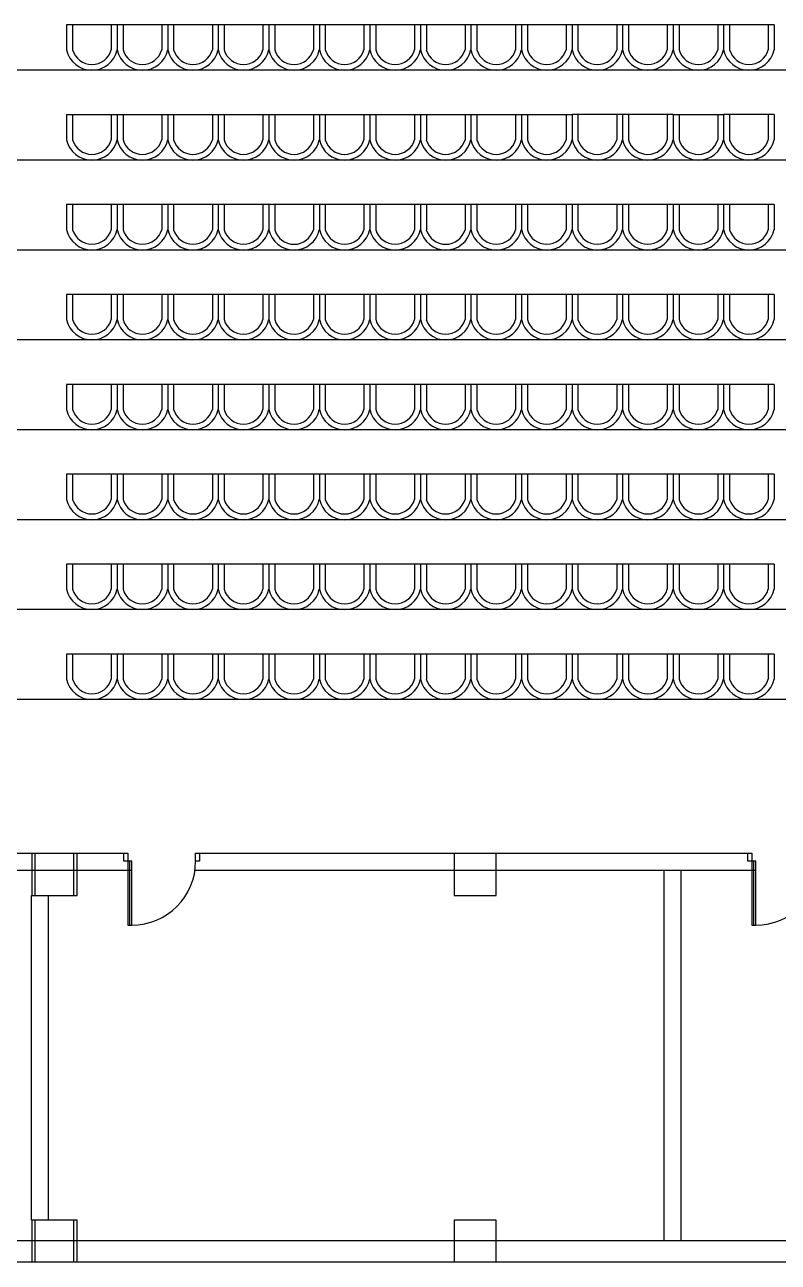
# Model space of a CAD drawing. Header units: millimetres. Extents: x -17017 to 2697, y 1903 to 18260.
# Drawn here: x -16953.788 to -16951.998, y 18220.462 to 18223.402 of the extents above; entities that cross this region are included whole.
import ezdxf

# ---------------------------------------------------------------- set-up
doc = ezdxf.new("R2010")
doc.units = ezdxf.units.MM
for name, color, linetype in [('1', 7, 'Continuous'), ('A-Door', 150, 'Continuous'), ('A-Glaz', 92, 'Continuous'), ('NT', 1, 'Continuous')]:
    doc.layers.add(name, color=color, linetype=linetype)

# ---------------------------------------------------------------- blocks, each defined once
blk = doc.blocks.new('A$C087A3AA9')
at = {"layer": 'A-Door'}
for points in [[(853, 95), (853, 853), (805, 853), (805, 95)], [(47, 95), (47, 0), (0, 0), (0, 95)], [(900, 95), (900, 0), (853, 0), (853, 95)]]:
    blk.add_lwpolyline(points, close=True, dxfattribs=at)
at = {"layer": 'A-Glaz'}
blk.add_line((829, 853), (829, 95), dxfattribs=at)
at = {"layer": 'NT'}
blk.add_arc((805, 95), 758, 90, 180, dxfattribs=at)

msp = doc.modelspace()

# ---------------------------------------------------------------- linework, layer by layer
at = {"layer": '1'}
for p, q in [((-16953.6881, 18223.4015), (-16953.6881, 18223.3418)), ((-16953.3281, 18223.4015), (-16953.6881, 18223.4015)), ((-16953.6881, 18223.4015), (-16953.6881, 18223.3418)), ((-16953.674, 18223.4015), (-16953.674, 18223.3418)), ((-16953.5821, 18223.4015), (-16953.5821, 18223.3418)), ((-16953.5681, 18223.4015), (-16953.5681, 18223.3418)), ((-16953.5681, 18223.4015), (-16953.5681, 18223.3418)), ((-16953.554, 18223.4015), (-16953.554, 18223.3418)), ((-16953.4621, 18223.4015), (-16953.4621, 18223.3418)), ((-16953.4481, 18223.4015), (-16953.4481, 18223.3418)), ((-16953.4481, 18223.4015), (-16953.4481, 18223.3418)), ((-16953.434, 18223.4015), (-16953.434, 18223.3418)), ((-16953.3421, 18223.4015), (-16953.3421, 18223.3418)), ((-16953.3281, 18223.4015), (-16953.3281, 18223.3418)), ((-16953.2081, 18223.4015), (-16953.3281, 18223.4015)), ((-16953.3281, 18223.4015), (-16953.3281, 18223.3418)), ((-16953.314, 18223.4015), (-16953.314, 18223.3418)), ((-16953.2221, 18223.4015), (-16953.2221, 18223.3418)), ((-16953.2081, 18223.4015), (-16953.2081, 18223.3418)), ((-16953.2081, 18223.4015), (-16953.2081, 18223.3418)), ((-16953.0881, 18223.4014), (-16953.2081, 18223.4014)), ((-16953.194, 18223.4014), (-16953.194, 18223.3418)), ((-16953.1021, 18223.4014), (-16953.1021, 18223.3418)), ((-16953.0881, 18223.4015), (-16953.0881, 18223.3418)), ((-16952.8481, 18223.4015), (-16953.0881, 18223.4015)), ((-16953.0881, 18223.4015), (-16953.0881, 18223.3418)), ((-16953.074, 18223.4015), (-16953.074, 18223.3418)), ((-16952.9821, 18223.4015), (-16952.9821, 18223.3418)), ((-16952.9681, 18223.4015), (-16952.9681, 18223.3418)), ((-16952.9681, 18223.4015), (-16952.9681, 18223.3418)), ((-16952.954, 18223.4015), (-16952.954, 18223.3418)), ((-16952.8621, 18223.4015), (-16952.8621, 18223.3418)), ((-16952.8481, 18223.4015), (-16952.8481, 18223.3418)), ((-16952.8481, 18223.4015), (-16952.8481, 18223.3418)), ((-16952.7281, 18223.4014), (-16952.8481, 18223.4014)), ((-16952.834, 18223.4014), (-16952.834, 18223.3418)), ((-16952.7421, 18223.4014), (-16952.7421, 18223.3418)), ((-16952.7281, 18223.4015), (-16952.7281, 18223.3418)), ((-16952.6081, 18223.4015), (-16952.7281, 18223.4015)), ((-16952.7281, 18223.4015), (-16952.7281, 18223.3418)), ((-16952.714, 18223.4015), (-16952.714, 18223.3418)), ((-16952.6221, 18223.4015), (-16952.6221, 18223.3418)), ((-16952.6081, 18223.4015), (-16952.6081, 18223.3418)), ((-16952.4881, 18223.4015), (-16952.6081, 18223.4015)), ((-16952.6081, 18223.4015), (-16952.6081, 18223.3418)), ((-16952.594, 18223.4015), (-16952.594, 18223.3418)), ((-16952.5021, 18223.4015), (-16952.5021, 18223.3418)), ((-16952.4881, 18223.4015), (-16952.4881, 18223.3419)), ((-16952.2481, 18223.4015), (-16952.4881, 18223.4015)), ((-16952.4881, 18223.4015), (-16952.4881, 18223.3418)), ((-16952.474, 18223.4015), (-16952.474, 18223.3419)), ((-16952.3821, 18223.4015), (-16952.3821, 18223.3419)), ((-16952.3681, 18223.4015), (-16952.3681, 18223.3419)), ((-16952.3681, 18223.4015), (-16952.3681, 18223.3419)), ((-16952.354, 18223.4015), (-16952.354, 18223.3419)), ((-16952.2621, 18223.4015), (-16952.2621, 18223.3419)), ((-16952.2481, 18223.4015), (-16952.2481, 18223.3418)), ((-16952.1281, 18223.4015), (-16952.2481, 18223.4015)), ((-16952.2481, 18223.4015), (-16952.2481, 18223.3419)), ((-16952.234, 18223.4015), (-16952.234, 18223.3418)), ((-16952.1421, 18223.4015), (-16952.1421, 18223.3418)), ((-16952.1281, 18223.4015), (-16952.1281, 18223.3419)), ((-16952.0081, 18223.4015), (-16952.1281, 18223.4015)), ((-16952.1281, 18223.4015), (-16952.1281, 18223.3418)), ((-16952.114, 18223.4015), (-16952.114, 18223.3419)), ((-16952.0221, 18223.4015), (-16952.0221, 18223.3419)), ((-16952.0081, 18223.4015), (-16952.0081, 18223.3419)), ((-16945.9179, 18223.2935), (-16954.545, 18223.2935)), ((-16953.6881, 18223.188), (-16953.6881, 18223.1283)), ((-16953.6881, 18223.188), (-16953.6881, 18223.1283)), ((-16953.3281, 18223.1879), (-16953.6881, 18223.1879)), ((-16953.674, 18223.1879), (-16953.674, 18223.1283)), ((-16953.5821, 18223.1879), (-16953.5821, 18223.1283)), ((-16953.5681, 18223.188), (-16953.5681, 18223.1283)), ((-16953.5681, 18223.188), (-16953.5681, 18223.1283)), ((-16953.554, 18223.1879), (-16953.554, 18223.1283)), ((-16953.4621, 18223.1879), (-16953.4621, 18223.1283)), ((-16953.4481, 18223.188), (-16953.4481, 18223.1283)), ((-16953.4481, 18223.188), (-16953.4481, 18223.1283)), ((-16953.434, 18223.1879), (-16953.434, 18223.1283)), ((-16953.3421, 18223.1879), (-16953.3421, 18223.1283)), ((-16953.3281, 18223.188), (-16953.3281, 18223.1283)), ((-16953.3281, 18223.1879), (-16953.3281, 18223.1283)), ((-16953.2081, 18223.1879), (-16953.3281, 18223.1879)), ((-16953.314, 18223.1879), (-16953.314, 18223.1283)), ((-16953.2221, 18223.1879), (-16953.2221, 18223.1283)), ((-16953.2081, 18223.1879), (-16953.2081, 18223.1283)), ((-16953.0881, 18223.1879), (-16953.2081, 18223.1879)), ((-16953.2081, 18223.1879), (-16953.2081, 18223.1283)), ((-16953.194, 18223.1879), (-16953.194, 18223.1283)), ((-16953.1021, 18223.1879), (-16953.1021, 18223.1283)), ((-16953.0881, 18223.1879), (-16953.0881, 18223.1283)), ((-16952.8481, 18223.1879), (-16953.0881, 18223.1879)), ((-16953.0881, 18223.1879), (-16953.0881, 18223.1283)), ((-16953.074, 18223.1879), (-16953.074, 18223.1283)), ((-16952.9821, 18223.1879), (-16952.9821, 18223.1283)), ((-16952.9681, 18223.1879), (-16952.9681, 18223.1283)), ((-16952.9681, 18223.1879), (-16952.9681, 18223.1283)), ((-16952.954, 18223.1879), (-16952.954, 18223.1283)), ((-16952.8621, 18223.1879), (-16952.8621, 18223.1283)), ((-16952.8481, 18223.1879), (-16952.8481, 18223.1283)), ((-16952.7281, 18223.1879), (-16952.8481, 18223.1879)), ((-16952.8481, 18223.1879), (-16952.8481, 18223.1283)), ((-16952.834, 18223.1879), (-16952.834, 18223.1283)), ((-16952.7421, 18223.1879), (-16952.7421, 18223.1283)), ((-16952.7281, 18223.1879), (-16952.7281, 18223.1283)), ((-16952.6081, 18223.1879), (-16952.7281, 18223.1879)), ((-16952.7281, 18223.1879), (-16952.7281, 18223.1283)), ((-16952.714, 18223.1879), (-16952.714, 18223.1283)), ((-16952.6221, 18223.1879), (-16952.6221, 18223.1283)), ((-16952.6081, 18223.188), (-16952.6081, 18223.1283)), ((-16952.4881, 18223.1879), (-16952.6081, 18223.1879)), ((-16952.6081, 18223.1879), (-16952.6081, 18223.1283)), ((-16952.594, 18223.1879), (-16952.594, 18223.1283)), ((-16952.5021, 18223.1879), (-16952.5021, 18223.1283)), ((-16952.4881, 18223.188), (-16952.4881, 18223.1283)), ((-16952.2481, 18223.188), (-16952.4881, 18223.188)), ((-16952.4881, 18223.188), (-16952.4881, 18223.1283)), ((-16952.474, 18223.188), (-16952.474, 18223.1283)), ((-16952.3821, 18223.188), (-16952.3821, 18223.1283)), ((-16952.3681, 18223.188), (-16952.3681, 18223.1283)), ((-16952.3681, 18223.188), (-16952.3681, 18223.1283)), ((-16952.354, 18223.188), (-16952.354, 18223.1283)), ((-16952.2621, 18223.188), (-16952.2621, 18223.1283)), ((-16952.2481, 18223.188), (-16952.2481, 18223.1283)), ((-16952.2481, 18223.188), (-16952.2481, 18223.1283)), ((-16952.1281, 18223.1879), (-16952.2481, 18223.1879)), ((-16952.234, 18223.1879), (-16952.234, 18223.1283)), ((-16952.1421, 18223.1879), (-16952.1421, 18223.1283)), ((-16952.1281, 18223.188), (-16952.1281, 18223.1283)), ((-16952.0081, 18223.188), (-16952.1281, 18223.188)), ((-16952.1281, 18223.188), (-16952.1281, 18223.1283)), ((-16952.114, 18223.188), (-16952.114, 18223.1283)), ((-16952.0221, 18223.188), (-16952.0221, 18223.1283)), ((-16952.0081, 18223.188), (-16952.0081, 18223.1283)), ((-16945.9179, 18223.08), (-16954.545, 18223.08)), ((-16953.6881, 18222.9744), (-16953.6881, 18222.9148)), ((-16953.3281, 18222.9744), (-16953.6881, 18222.9744)), ((-16953.6881, 18222.9744), (-16953.6881, 18222.9148)), ((-16953.674, 18222.9744), (-16953.674, 18222.9148)), ((-16953.5821, 18222.9744), (-16953.5821, 18222.9148)), ((-16953.5681, 18222.9744), (-16953.5681, 18222.9148)), ((-16953.5681, 18222.9744), (-16953.5681, 18222.9148)), ((-16953.554, 18222.9744), (-16953.554, 18222.9148)), ((-16953.4621, 18222.9744), (-16953.4621, 18222.9148)), ((-16953.4481, 18222.9744), (-16953.4481, 18222.9148)), ((-16953.4481, 18222.9744), (-16953.4481, 18222.9148)), ((-16953.434, 18222.9744), (-16953.434, 18222.9148)), ((-16953.3421, 18222.9744), (-16953.3421, 18222.9148)), ((-16953.3281, 18222.9744), (-16953.3281, 18222.9148)), ((-16953.2081, 18222.9744), (-16953.3281, 18222.9744)), ((-16953.3281, 18222.9744), (-16953.3281, 18222.9148)), ((-16953.314, 18222.9744), (-16953.314, 18222.9148)), ((-16953.2221, 18222.9744), (-16953.2221, 18222.9148)), ((-16953.2081, 18222.9744), (-16953.2081, 18222.9148)), ((-16953.0881, 18222.9744), (-16953.2081, 18222.9744)), ((-16953.2081, 18222.9744), (-16953.2081, 18222.9148)), ((-16953.194, 18222.9744), (-16953.194, 18222.9148)), ((-16953.1021, 18222.9744), (-16953.1021, 18222.9148)), ((-16953.0881, 18222.9744), (-16953.0881, 18222.9148)), ((-16952.8481, 18222.9744), (-16953.0881, 18222.9744)), ((-16953.0881, 18222.9744), (-16953.0881, 18222.9148)), ((-16953.074, 18222.9744), (-16953.074, 18222.9148)), ((-16952.9821, 18222.9744), (-16952.9821, 18222.9148)), ((-16952.9681, 18222.9744), (-16952.9681, 18222.9148)), ((-16952.9681, 18222.9744), (-16952.9681, 18222.9148)), ((-16952.954, 18222.9744), (-16952.954, 18222.9148)), ((-16952.8621, 18222.9744), (-16952.8621, 18222.9148)), ((-16952.8481, 18222.9744), (-16952.8481, 18222.9148)), ((-16952.7281, 18222.9744), (-16952.8481, 18222.9744)), ((-16952.8481, 18222.9744), (-16952.8481, 18222.9148)), ((-16952.834, 18222.9744), (-16952.834, 18222.9148)), ((-16952.7421, 18222.9744), (-16952.7421, 18222.9148)), ((-16952.7281, 18222.9744), (-16952.7281, 18222.9148)), ((-16952.6081, 18222.9744), (-16952.7281, 18222.9744)), ((-16952.7281, 18222.9744), (-16952.7281, 18222.9148)), ((-16952.714, 18222.9744), (-16952.714, 18222.9148)), ((-16952.6221, 18222.9744), (-16952.6221, 18222.9148)), ((-16952.6081, 18222.9744), (-16952.6081, 18222.9148)), ((-16952.4881, 18222.9744), (-16952.6081, 18222.9744)), ((-16952.6081, 18222.9744), (-16952.6081, 18222.9148)), ((-16952.594, 18222.9744), (-16952.594, 18222.9148)), ((-16952.5021, 18222.9744), (-16952.5021, 18222.9148)), ((-16952.4881, 18222.9744), (-16952.4881, 18222.9148)), ((-16952.2481, 18222.9744), (-16952.4881, 18222.9744)), ((-16952.4881, 18222.9744), (-16952.4881, 18222.9148)), ((-16952.474, 18222.9744), (-16952.474, 18222.9148)), ((-16952.3821, 18222.9744), (-16952.3821, 18222.9148)), ((-16952.3681, 18222.9744), (-16952.3681, 18222.9148)), ((-16952.3681, 18222.9744), (-16952.3681, 18222.9148)), ((-16952.354, 18222.9744), (-16952.354, 18222.9148)), ((-16952.2621, 18222.9744), (-16952.2621, 18222.9148)), ((-16952.2481, 18222.9744), (-16952.2481, 18222.9148)), ((-16952.1281, 18222.9744), (-16952.2481, 18222.9744)), ((-16952.2481, 18222.9744), (-16952.2481, 18222.9148)), ((-16952.234, 18222.9744), (-16952.234, 18222.9148)), ((-16952.1421, 18222.9744), (-16952.1421, 18222.9148)), ((-16952.1281, 18222.9744), (-16952.1281, 18222.9148)), ((-16952.0081, 18222.9744), (-16952.1281, 18222.9744)), ((-16952.1281, 18222.9744), (-16952.1281, 18222.9148)), ((-16952.114, 18222.9744), (-16952.114, 18222.9148)), ((-16952.0221, 18222.9744), (-16952.0221, 18222.9148)), ((-16952.0081, 18222.9744), (-16952.0081, 18222.9148)), ((-16945.9179, 18222.8665), (-16954.545, 18222.8665)), ((-16953.6881, 18222.7609), (-16953.6881, 18222.7013)), ((-16953.3281, 18222.7609), (-16953.6881, 18222.7609)), ((-16953.6881, 18222.7609), (-16953.6881, 18222.7013)), ((-16953.674, 18222.7609), (-16953.674, 18222.7013)), ((-16953.5821, 18222.7609), (-16953.5821, 18222.7013)), ((-16953.5681, 18222.7609), (-16953.5681, 18222.7013)), ((-16953.5681, 18222.7609), (-16953.5681, 18222.7013)), ((-16953.554, 18222.7609), (-16953.554, 18222.7013)), ((-16953.4621, 18222.7609), (-16953.4621, 18222.7013)), ((-16953.4481, 18222.7609), (-16953.4481, 18222.7013)), ((-16953.4481, 18222.7609), (-16953.4481, 18222.7013)), ((-16953.434, 18222.7609), (-16953.434, 18222.7013)), ((-16953.3421, 18222.7609), (-16953.3421, 18222.7013)), ((-16953.3281, 18222.7609), (-16953.3281, 18222.7012)), ((-16953.2081, 18222.7609), (-16953.3281, 18222.7609)), ((-16953.3281, 18222.7609), (-16953.3281, 18222.7013)), ((-16953.314, 18222.7609), (-16953.314, 18222.7012)), ((-16953.2221, 18222.7609), (-16953.2221, 18222.7012)), ((-16953.2081, 18222.7609), (-16953.2081, 18222.7012)), ((-16953.0881, 18222.7609), (-16953.2081, 18222.7609)), ((-16953.2081, 18222.7609), (-16953.2081, 18222.7012)), ((-16953.194, 18222.7609), (-16953.194, 18222.7012)), ((-16953.1021, 18222.7609), (-16953.1021, 18222.7012)), ((-16953.0881, 18222.7609), (-16953.0881, 18222.7012)), ((-16952.8481, 18222.7609), (-16953.0881, 18222.7609)), ((-16953.0881, 18222.7609), (-16953.0881, 18222.7012)), ((-16953.074, 18222.7609), (-16953.074, 18222.7012)), ((-16952.9821, 18222.7609), (-16952.9821, 18222.7012)), ((-16952.9681, 18222.7609), (-16952.9681, 18222.7012)), ((-16952.9681, 18222.7609), (-16952.9681, 18222.7012)), ((-16952.954, 18222.7609), (-16952.954, 18222.7012)), ((-16952.8621, 18222.7609), (-16952.8621, 18222.7012)), ((-16952.8481, 18222.7609), (-16952.8481, 18222.7012)), ((-16952.7281, 18222.7609), (-16952.8481, 18222.7609)), ((-16952.8481, 18222.7609), (-16952.8481, 18222.7012)), ((-16952.834, 18222.7609), (-16952.834, 18222.7012)), ((-16952.7421, 18222.7609), (-16952.7421, 18222.7012)), ((-16952.7281, 18222.7609), (-16952.7281, 18222.7012)), ((-16952.6081, 18222.7609), (-16952.7281, 18222.7609)), ((-16952.7281, 18222.7609), (-16952.7281, 18222.7012)), ((-16952.714, 18222.7609), (-16952.714, 18222.7012)), ((-16952.6221, 18222.7609), (-16952.6221, 18222.7012)), ((-16952.6081, 18222.7609), (-16952.6081, 18222.7013)), ((-16952.4881, 18222.7609), (-16952.6081, 18222.7609)), ((-16952.6081, 18222.7609), (-16952.6081, 18222.7012)), ((-16952.594, 18222.7609), (-16952.594, 18222.7013)), ((-16952.5021, 18222.7609), (-16952.5021, 18222.7013)), ((-16952.4881, 18222.7609), (-16952.4881, 18222.7013)), ((-16952.2481, 18222.7609), (-16952.4881, 18222.7609)), ((-16952.4881, 18222.7609), (-16952.4881, 18222.7013)), ((-16952.474, 18222.7609), (-16952.474, 18222.7013)), ((-16952.3821, 18222.7609), (-16952.3821, 18222.7013)), ((-16952.3681, 18222.7609), (-16952.3681, 18222.7013)), ((-16952.3681, 18222.7609), (-16952.3681, 18222.7013)), ((-16952.354, 18222.7609), (-16952.354, 18222.7013)), ((-16952.2621, 18222.7609), (-16952.2621, 18222.7013)), ((-16952.2481, 18222.7609), (-16952.2481, 18222.7013)), ((-16952.1281, 18222.7609), (-16952.2481, 18222.7609)), ((-16952.2481, 18222.7609), (-16952.2481, 18222.7013)), ((-16952.234, 18222.7609), (-16952.234, 18222.7013)), ((-16952.1421, 18222.7609), (-16952.1421, 18222.7013)), ((-16952.1281, 18222.7609), (-16952.1281, 18222.7013)), ((-16952.0081, 18222.7609), (-16952.1281, 18222.7609)), ((-16952.1281, 18222.7609), (-16952.1281, 18222.7013)), ((-16952.114, 18222.7609), (-16952.114, 18222.7013)), ((-16952.0221, 18222.7609), (-16952.0221, 18222.7013)), ((-16952.0081, 18222.7609), (-16952.0081, 18222.7013)), ((-16945.9179, 18222.6529), (-16954.545, 18222.6529)), ((-16953.6881, 18222.5474), (-16953.6881, 18222.4877)), ((-16953.3281, 18222.5474), (-16953.6881, 18222.5474)), ((-16953.6881, 18222.5474), (-16953.6881, 18222.4877)), ((-16953.674, 18222.5474), (-16953.674, 18222.4877)), ((-16953.5821, 18222.5474), (-16953.5821, 18222.4877)), ((-16953.5681, 18222.5474), (-16953.5681, 18222.4877)), ((-16953.5681, 18222.5474), (-16953.5681, 18222.4877)), ((-16953.554, 18222.5474), (-16953.554, 18222.4877)), ((-16953.4621, 18222.5474), (-16953.4621, 18222.4877)), ((-16953.4481, 18222.5474), (-16953.4481, 18222.4877)), ((-16953.4481, 18222.5474), (-16953.4481, 18222.4877)), ((-16953.434, 18222.5474), (-16953.434, 18222.4877)), ((-16953.3421, 18222.5474), (-16953.3421, 18222.4877)), ((-16953.3281, 18222.5474), (-16953.3281, 18222.4877)), ((-16953.3281, 18222.5474), (-16953.3281, 18222.4877)), ((-16953.2081, 18222.5473), (-16953.3281, 18222.5473)), ((-16953.314, 18222.5473), (-16953.314, 18222.4877)), ((-16953.2221, 18222.5473), (-16953.2221, 18222.4877)), ((-16953.2081, 18222.5474), (-16953.2081, 18222.4877)), ((-16953.2081, 18222.5473), (-16953.2081, 18222.4877)), ((-16953.0881, 18222.5473), (-16953.2081, 18222.5473)), ((-16953.194, 18222.5473), (-16953.194, 18222.4877)), ((-16953.1021, 18222.5473), (-16953.1021, 18222.4877)), ((-16953.0881, 18222.5474), (-16953.0881, 18222.4877)), ((-16952.8481, 18222.5473), (-16953.0881, 18222.5473)), ((-16953.0881, 18222.5473), (-16953.0881, 18222.4877)), ((-16953.074, 18222.5473), (-16953.074, 18222.4877)), ((-16952.9821, 18222.5473), (-16952.9821, 18222.4877)), ((-16952.9681, 18222.5474), (-16952.9681, 18222.4877)), ((-16952.9681, 18222.5474), (-16952.9681, 18222.4877)), ((-16952.954, 18222.5473), (-16952.954, 18222.4877)), ((-16952.8621, 18222.5473), (-16952.8621, 18222.4877)), ((-16952.8481, 18222.5474), (-16952.8481, 18222.4877)), ((-16952.8481, 18222.5473), (-16952.8481, 18222.4877)), ((-16952.7281, 18222.5473), (-16952.8481, 18222.5473)), ((-16952.834, 18222.5473), (-16952.834, 18222.4877)), ((-16952.7421, 18222.5473), (-16952.7421, 18222.4877)), ((-16952.7281, 18222.5474), (-16952.7281, 18222.4877)), ((-16952.6081, 18222.5473), (-16952.7281, 18222.5473)), ((-16952.7281, 18222.5473), (-16952.7281, 18222.4877)), ((-16952.714, 18222.5473), (-16952.714, 18222.4877)), ((-16952.6221, 18222.5473), (-16952.6221, 18222.4877)), ((-16952.6081, 18222.5474), (-16952.6081, 18222.4877)), ((-16952.4881, 18222.5474), (-16952.6081, 18222.5474)), ((-16952.6081, 18222.5474), (-16952.6081, 18222.4877)), ((-16952.594, 18222.5474), (-16952.594, 18222.4877)), ((-16952.5021, 18222.5474), (-16952.5021, 18222.4877)), ((-16952.4881, 18222.5474), (-16952.4881, 18222.4877)), ((-16952.2481, 18222.5474), (-16952.4881, 18222.5474)), ((-16952.4881, 18222.5474), (-16952.4881, 18222.4877)), ((-16952.474, 18222.5474), (-16952.474, 18222.4877)), ((-16952.3821, 18222.5474), (-16952.3821, 18222.4877)), ((-16952.3681, 18222.5474), (-16952.3681, 18222.4877)), ((-16952.3681, 18222.5474), (-16952.3681, 18222.4877)), ((-16952.354, 18222.5474), (-16952.354, 18222.4877)), ((-16952.2621, 18222.5474), (-16952.2621, 18222.4877)), ((-16952.2481, 18222.5474), (-16952.2481, 18222.4877)), ((-16952.1281, 18222.5474), (-16952.2481, 18222.5474)), ((-16952.2481, 18222.5474), (-16952.2481, 18222.4877)), ((-16952.234, 18222.5474), (-16952.234, 18222.4877)), ((-16952.1421, 18222.5474), (-16952.1421, 18222.4877)), ((-16952.1281, 18222.5474), (-16952.1281, 18222.4877)), ((-16952.0081, 18222.5474), (-16952.1281, 18222.5474)), ((-16952.1281, 18222.5474), (-16952.1281, 18222.4877)), ((-16952.114, 18222.5474), (-16952.114, 18222.4877)), ((-16952.0221, 18222.5474), (-16952.0221, 18222.4877)), ((-16952.0081, 18222.5474), (-16952.0081, 18222.4877)), ((-16945.9179, 18222.4394), (-16954.545, 18222.4394)), ((-16953.6881, 18222.3338), (-16953.6881, 18222.2742)), ((-16953.3281, 18222.3338), (-16953.6881, 18222.3338)), ((-16953.6881, 18222.3338), (-16953.6881, 18222.2742)), ((-16953.674, 18222.3338), (-16953.674, 18222.2742)), ((-16953.5821, 18222.3338), (-16953.5821, 18222.2742)), ((-16953.5681, 18222.3338), (-16953.5681, 18222.2742)), ((-16953.5681, 18222.3338), (-16953.5681, 18222.2742)), ((-16953.554, 18222.3338), (-16953.554, 18222.2742)), ((-16953.4621, 18222.3338), (-16953.4621, 18222.2742)), ((-16953.4481, 18222.3338), (-16953.4481, 18222.2742)), ((-16953.4481, 18222.3338), (-16953.4481, 18222.2742)), ((-16953.434, 18222.3338), (-16953.434, 18222.2742)), ((-16953.3421, 18222.3338), (-16953.3421, 18222.2742)), ((-16953.3281, 18222.3338), (-16953.3281, 18222.2742)), ((-16953.2081, 18222.3338), (-16953.3281, 18222.3338)), ((-16953.3281, 18222.3338), (-16953.3281, 18222.2742)), ((-16953.314, 18222.3338), (-16953.314, 18222.2742)), ((-16953.2221, 18222.3338), (-16953.2221, 18222.2742)), ((-16953.2081, 18222.3338), (-16953.2081, 18222.2742)), ((-16953.0881, 18222.3338), (-16953.2081, 18222.3338)), ((-16953.2081, 18222.3338), (-16953.2081, 18222.2742)), ((-16953.194, 18222.3338), (-16953.194, 18222.2742)), ((-16953.1021, 18222.3338), (-16953.1021, 18222.2742)), ((-16953.0881, 18222.3338), (-16953.0881, 18222.2742)), ((-16952.8481, 18222.3338), (-16953.0881, 18222.3338)), ((-16953.0881, 18222.3338), (-16953.0881, 18222.2742)), ((-16953.074, 18222.3338), (-16953.074, 18222.2742)), ((-16952.9821, 18222.3338), (-16952.9821, 18222.2742)), ((-16952.9681, 18222.3338), (-16952.9681, 18222.2742)), ((-16952.9681, 18222.3338), (-16952.9681, 18222.2742)), ((-16952.954, 18222.3338), (-16952.954, 18222.2742)), ((-16952.8621, 18222.3338), (-16952.8621, 18222.2742)), ((-16952.8481, 18222.3338), (-16952.8481, 18222.2742)), ((-16952.7281, 18222.3338), (-16952.8481, 18222.3338)), ((-16952.8481, 18222.3338), (-16952.8481, 18222.2742)), ((-16952.834, 18222.3338), (-16952.834, 18222.2742)), ((-16952.7421, 18222.3338), (-16952.7421, 18222.2742)), ((-16952.7281, 18222.3338), (-16952.7281, 18222.2742)), ((-16952.6081, 18222.3338), (-16952.7281, 18222.3338)), ((-16952.7281, 18222.3338), (-16952.7281, 18222.2742)), ((-16952.714, 18222.3338), (-16952.714, 18222.2742)), ((-16952.6221, 18222.3338), (-16952.6221, 18222.2742)), ((-16952.6081, 18222.3338), (-16952.6081, 18222.2742)), ((-16952.4881, 18222.3338), (-16952.6081, 18222.3338)), ((-16952.6081, 18222.3338), (-16952.6081, 18222.2742)), ((-16952.594, 18222.3338), (-16952.594, 18222.2742)), ((-16952.5021, 18222.3338), (-16952.5021, 18222.2742)), ((-16952.4881, 18222.3339), (-16952.4881, 18222.2742)), ((-16952.2481, 18222.3338), (-16952.4881, 18222.3338)), ((-16952.4881, 18222.3338), (-16952.4881, 18222.2742)), ((-16952.474, 18222.3338), (-16952.474, 18222.2742)), ((-16952.3821, 18222.3338), (-16952.3821, 18222.2742)), ((-16952.3681, 18222.3339), (-16952.3681, 18222.2742)), ((-16952.3681, 18222.3339), (-16952.3681, 18222.2742)), ((-16952.354, 18222.3338), (-16952.354, 18222.2742)), ((-16952.2621, 18222.3338), (-16952.2621, 18222.2742)), ((-16952.2481, 18222.3339), (-16952.2481, 18222.2742)), ((-16952.2481, 18222.3338), (-16952.2481, 18222.2742)), ((-16952.1281, 18222.3338), (-16952.2481, 18222.3338)), ((-16952.234, 18222.3338), (-16952.234, 18222.2742)), ((-16952.1421, 18222.3338), (-16952.1421, 18222.2742)), ((-16952.1281, 18222.3339), (-16952.1281, 18222.2742)), ((-16952.0081, 18222.3338), (-16952.1281, 18222.3338)), ((-16952.1281, 18222.3338), (-16952.1281, 18222.2742)), ((-16952.114, 18222.3338), (-16952.114, 18222.2742)), ((-16952.0221, 18222.3338), (-16952.0221, 18222.2742)), ((-16952.0081, 18222.3339), (-16952.0081, 18222.2742)), ((-16945.9179, 18222.2259), (-16954.545, 18222.2259)), ((-16953.6881, 18222.1203), (-16953.6881, 18222.0607)), ((-16953.3281, 18222.1203), (-16953.6881, 18222.1203)), ((-16953.6881, 18222.1203), (-16953.6881, 18222.0607)), ((-16953.674, 18222.1203), (-16953.674, 18222.0607)), ((-16953.5821, 18222.1203), (-16953.5821, 18222.0607)), ((-16953.5681, 18222.1203), (-16953.5681, 18222.0607)), ((-16953.5681, 18222.1203), (-16953.5681, 18222.0607)), ((-16953.554, 18222.1203), (-16953.554, 18222.0607)), ((-16953.4621, 18222.1203), (-16953.4621, 18222.0607)), ((-16953.4481, 18222.1203), (-16953.4481, 18222.0607)), ((-16953.4481, 18222.1203), (-16953.4481, 18222.0607)), ((-16953.434, 18222.1203), (-16953.434, 18222.0607)), ((-16953.3421, 18222.1203), (-16953.3421, 18222.0607)), ((-16953.3281, 18222.1203), (-16953.3281, 18222.0607)), ((-16953.2081, 18222.1203), (-16953.3281, 18222.1203)), ((-16953.3281, 18222.1203), (-16953.3281, 18222.0607)), ((-16953.314, 18222.1203), (-16953.314, 18222.0607)), ((-16953.2221, 18222.1203), (-16953.2221, 18222.0607)), ((-16953.2081, 18222.1203), (-16953.2081, 18222.0606)), ((-16953.0881, 18222.1203), (-16953.2081, 18222.1203)), ((-16953.2081, 18222.1203), (-16953.2081, 18222.0607)), ((-16953.194, 18222.1203), (-16953.194, 18222.0606)), ((-16953.1021, 18222.1203), (-16953.1021, 18222.0606)), ((-16953.0881, 18222.1203), (-16953.0881, 18222.0607)), ((-16952.8481, 18222.1203), (-16953.0881, 18222.1203)), ((-16953.0881, 18222.1203), (-16953.0881, 18222.0606)), ((-16953.074, 18222.1203), (-16953.074, 18222.0607)), ((-16952.9821, 18222.1203), (-16952.9821, 18222.0607)), ((-16952.9681, 18222.1203), (-16952.9681, 18222.0607)), ((-16952.9681, 18222.1203), (-16952.9681, 18222.0607)), ((-16952.954, 18222.1203), (-16952.954, 18222.0607)), ((-16952.8621, 18222.1203), (-16952.8621, 18222.0607)), ((-16952.8481, 18222.1203), (-16952.8481, 18222.0606)), ((-16952.7281, 18222.1203), (-16952.8481, 18222.1203)), ((-16952.8481, 18222.1203), (-16952.8481, 18222.0607)), ((-16952.834, 18222.1203), (-16952.834, 18222.0606)), ((-16952.7421, 18222.1203), (-16952.7421, 18222.0606)), ((-16952.7281, 18222.1203), (-16952.7281, 18222.0607)), ((-16952.6081, 18222.1203), (-16952.7281, 18222.1203)), ((-16952.7281, 18222.1203), (-16952.7281, 18222.0606)), ((-16952.714, 18222.1203), (-16952.714, 18222.0607)), ((-16952.6221, 18222.1203), (-16952.6221, 18222.0607)), ((-16952.6081, 18222.1203), (-16952.6081, 18222.0607)), ((-16952.4881, 18222.1203), (-16952.6081, 18222.1203)), ((-16952.6081, 18222.1203), (-16952.6081, 18222.0607)), ((-16952.594, 18222.1203), (-16952.594, 18222.0607)), ((-16952.5021, 18222.1203), (-16952.5021, 18222.0607)), ((-16952.4881, 18222.1203), (-16952.4881, 18222.0607)), ((-16952.2481, 18222.1203), (-16952.4881, 18222.1203)), ((-16952.4881, 18222.1203), (-16952.4881, 18222.0607)), ((-16952.474, 18222.1203), (-16952.474, 18222.0607)), ((-16952.3821, 18222.1203), (-16952.3821, 18222.0607)), ((-16952.3681, 18222.1203), (-16952.3681, 18222.0607)), ((-16952.3681, 18222.1203), (-16952.3681, 18222.0607)), ((-16952.354, 18222.1203), (-16952.354, 18222.0607)), ((-16952.2621, 18222.1203), (-16952.2621, 18222.0607)), ((-16952.2481, 18222.1203), (-16952.2481, 18222.0607)), ((-16952.1281, 18222.1203), (-16952.2481, 18222.1203)), ((-16952.2481, 18222.1203), (-16952.2481, 18222.0607)), ((-16952.234, 18222.1203), (-16952.234, 18222.0607)), ((-16952.1421, 18222.1203), (-16952.1421, 18222.0607)), ((-16952.1281, 18222.1203), (-16952.1281, 18222.0607)), ((-16952.0081, 18222.1203), (-16952.1281, 18222.1203)), ((-16952.1281, 18222.1203), (-16952.1281, 18222.0607)), ((-16952.114, 18222.1203), (-16952.114, 18222.0607)), ((-16952.0221, 18222.1203), (-16952.0221, 18222.0607)), ((-16952.0081, 18222.1203), (-16952.0081, 18222.0607)), ((-16945.9179, 18222.0123), (-16954.545, 18222.0123)), ((-16953.6881, 18221.9068), (-16953.6881, 18221.8471)), ((-16953.3281, 18221.9068), (-16953.6881, 18221.9068)), ((-16953.6881, 18221.9068), (-16953.6881, 18221.8471)), ((-16953.674, 18221.9068), (-16953.674, 18221.8471)), ((-16953.5821, 18221.9068), (-16953.5821, 18221.8471)), ((-16953.5681, 18221.9068), (-16953.5681, 18221.8471)), ((-16953.5681, 18221.9068), (-16953.5681, 18221.8471)), ((-16953.554, 18221.9068), (-16953.554, 18221.8471)), ((-16953.4621, 18221.9068), (-16953.4621, 18221.8471)), ((-16953.4481, 18221.9068), (-16953.4481, 18221.8471)), ((-16953.4481, 18221.9068), (-16953.4481, 18221.8471)), ((-16953.434, 18221.9068), (-16953.434, 18221.8471)), ((-16953.3421, 18221.9068), (-16953.3421, 18221.8471)), ((-16953.3281, 18221.9068), (-16953.3281, 18221.8471)), ((-16953.2081, 18221.9068), (-16953.3281, 18221.9068)), ((-16953.3281, 18221.9068), (-16953.3281, 18221.8471)), ((-16953.314, 18221.9068), (-16953.314, 18221.8471)), ((-16953.2221, 18221.9068), (-16953.2221, 18221.8471)), ((-16953.2081, 18221.9068), (-16953.2081, 18221.8471)), ((-16953.2081, 18221.9068), (-16953.2081, 18221.8471)), ((-16953.0881, 18221.9067), (-16953.2081, 18221.9067)), ((-16953.194, 18221.9067), (-16953.194, 18221.8471)), ((-16953.1021, 18221.9067), (-16953.1021, 18221.8471)), ((-16953.0881, 18221.9068), (-16953.0881, 18221.8471)), ((-16952.8481, 18221.9068), (-16953.0881, 18221.9068)), ((-16953.0881, 18221.9068), (-16953.0881, 18221.8471)), ((-16953.074, 18221.9068), (-16953.074, 18221.8471)), ((-16952.9821, 18221.9068), (-16952.9821, 18221.8471)), ((-16952.9681, 18221.9068), (-16952.9681, 18221.8471)), ((-16952.9681, 18221.9068), (-16952.9681, 18221.8471)), ((-16952.954, 18221.9068), (-16952.954, 18221.8471)), ((-16952.8621, 18221.9068), (-16952.8621, 18221.8471)), ((-16952.8481, 18221.9068), (-16952.8481, 18221.8471)), ((-16952.8481, 18221.9068), (-16952.8481, 18221.8471)), ((-16952.7281, 18221.9067), (-16952.8481, 18221.9067)), ((-16952.834, 18221.9067), (-16952.834, 18221.8471)), ((-16952.7421, 18221.9067), (-16952.7421, 18221.8471)), ((-16952.7281, 18221.9068), (-16952.7281, 18221.8471)), ((-16952.6081, 18221.9068), (-16952.7281, 18221.9068)), ((-16952.7281, 18221.9068), (-16952.7281, 18221.8471)), ((-16952.714, 18221.9068), (-16952.714, 18221.8471)), ((-16952.6221, 18221.9068), (-16952.6221, 18221.8471)), ((-16952.6081, 18221.9068), (-16952.6081, 18221.8471)), ((-16952.4881, 18221.9068), (-16952.6081, 18221.9068)), ((-16952.6081, 18221.9068), (-16952.6081, 18221.8471)), ((-16952.594, 18221.9068), (-16952.594, 18221.8471)), ((-16952.5021, 18221.9068), (-16952.5021, 18221.8471)), ((-16952.4881, 18221.9068), (-16952.4881, 18221.8472)), ((-16952.2481, 18221.9068), (-16952.4881, 18221.9068)), ((-16952.4881, 18221.9068), (-16952.4881, 18221.8471)), ((-16952.474, 18221.9068), (-16952.474, 18221.8472)), ((-16952.3821, 18221.9068), (-16952.3821, 18221.8472)), ((-16952.3681, 18221.9068), (-16952.3681, 18221.8472)), ((-16952.3681, 18221.9068), (-16952.3681, 18221.8472)), ((-16952.354, 18221.9068), (-16952.354, 18221.8472)), ((-16952.2621, 18221.9068), (-16952.2621, 18221.8472)), ((-16952.2481, 18221.9068), (-16952.2481, 18221.8471)), ((-16952.1281, 18221.9068), (-16952.2481, 18221.9068)), ((-16952.2481, 18221.9068), (-16952.2481, 18221.8472)), ((-16952.234, 18221.9068), (-16952.234, 18221.8471)), ((-16952.1421, 18221.9068), (-16952.1421, 18221.8471)), ((-16952.1281, 18221.9068), (-16952.1281, 18221.8472)), ((-16952.0081, 18221.9068), (-16952.1281, 18221.9068)), ((-16952.1281, 18221.9068), (-16952.1281, 18221.8471)), ((-16952.114, 18221.9068), (-16952.114, 18221.8472)), ((-16952.0221, 18221.9068), (-16952.0221, 18221.8472)), ((-16952.0081, 18221.9068), (-16952.0081, 18221.8472)), ((-16945.9179, 18221.7988), (-16954.545, 18221.7988)), ((-16955.0186, 18221.4336), (-16953.5429, 18221.4336)), ((-16953.3819, 18221.4336), (-16952.0614, 18221.4336)), ((-16955.0201, 18221.3936), (-16953.5334, 18221.3936)), ((-16953.3833, 18221.3936), (-16952.052, 18221.3936)), ((-16952.269, 18220.5141), (-16952.269, 18221.3936)), ((-16952.229, 18220.5141), (-16952.229, 18221.3936)), ((-16953.7712, 18220.5623), (-16953.7712, 18221.3336)), ((-16953.7312, 18220.5623), (-16953.7312, 18221.3336)), ((-16955.7076, 18220.5141), (-16945.5179, 18220.5141)), ((-16945.4779, 18220.4623), (-16955.7476, 18220.4623))]:
    msp.add_line(p, q, dxfattribs=at)
for points in [[(-16953.7708, 18221.4336), (-16953.7708, 18221.3336), (-16953.6633, 18221.3336)], [(-16953.7633, 18221.4336), (-16953.7633, 18221.3336)], [(-16953.6708, 18221.3336), (-16953.6708, 18221.4336)], [(-16953.6633, 18221.3336), (-16953.6633, 18221.4336)], [(-16952.7682, 18221.4336), (-16952.7682, 18221.3336), (-16952.6682, 18221.3336), (-16952.6682, 18221.4336)], [(-16953.6633, 18220.5623), (-16953.7708, 18220.5623), (-16953.7708, 18220.4623)], [(-16953.7633, 18220.5623), (-16953.7633, 18220.4623)], [(-16953.6708, 18220.4623), (-16953.6708, 18220.5623)], [(-16953.6633, 18220.4623), (-16953.6633, 18220.5623)], [(-16952.6682, 18220.4623), (-16952.6682, 18220.5623), (-16952.7682, 18220.5623), (-16952.7682, 18220.4623)]]:
    msp.add_lwpolyline(points, dxfattribs=at)
for centre, radius, start, end in [((-16953.6281, 18223.3549), 0.0614, 192.3013, 347.6987), ((-16953.6281, 18223.3551), 0.0479, 196.121, 343.879), ((-16953.5081, 18223.3549), 0.0614, 192.3013, 347.6987), ((-16953.5081, 18223.3551), 0.0479, 196.121, 343.879), ((-16953.3881, 18223.3549), 0.0614, 192.3013, 347.6987), ((-16953.3881, 18223.3551), 0.0479, 196.121, 343.879), ((-16953.2681, 18223.3549), 0.0614, 192.3013, 347.6987), ((-16953.2681, 18223.3551), 0.0479, 196.121, 343.879), ((-16953.1481, 18223.3549), 0.0614, 192.3013, 347.6987), ((-16953.1481, 18223.3551), 0.0479, 196.121, 343.879), ((-16953.0281, 18223.3549), 0.0614, 192.3013, 347.6987), ((-16953.0281, 18223.3551), 0.0479, 196.121, 343.879), ((-16952.9081, 18223.3549), 0.0614, 192.3013, 347.6987), ((-16952.9081, 18223.3551), 0.0479, 196.121, 343.879), ((-16952.7881, 18223.3549), 0.0614, 192.3013, 347.6987), ((-16952.7881, 18223.3551), 0.0479, 196.121, 343.879), ((-16952.6681, 18223.3549), 0.0614, 192.3013, 347.6987), ((-16952.6681, 18223.3551), 0.0479, 196.121, 343.879), ((-16952.5481, 18223.3549), 0.0614, 192.3013, 347.6987), ((-16952.5481, 18223.3551), 0.0479, 196.121, 343.879), ((-16952.4281, 18223.3549), 0.0614, 192.3013, 347.6987), ((-16952.4281, 18223.3551), 0.0479, 196.121, 343.879), ((-16952.3081, 18223.3549), 0.0614, 192.3013, 347.6987), ((-16952.3081, 18223.3551), 0.0479, 196.121, 343.879), ((-16952.1881, 18223.3549), 0.0614, 192.3013, 347.6987), ((-16952.1881, 18223.3551), 0.0479, 196.121, 343.879), ((-16952.0681, 18223.3549), 0.0614, 192.3013, 347.6987), ((-16952.0681, 18223.3551), 0.0479, 196.121, 343.879), ((-16953.6281, 18223.1414), 0.0614, 192.3013, 347.6987), ((-16953.6281, 18223.1416), 0.0479, 196.121, 343.879), ((-16953.5081, 18223.1414), 0.0614, 192.3013, 347.6987), ((-16953.5081, 18223.1416), 0.0479, 196.121, 343.879), ((-16953.3881, 18223.1414), 0.0614, 192.3013, 347.6987), ((-16953.3881, 18223.1416), 0.0479, 196.121, 343.879), ((-16953.2681, 18223.1414), 0.0614, 192.3013, 347.6987), ((-16953.2681, 18223.1416), 0.0479, 196.121, 343.879), ((-16953.1481, 18223.1414), 0.0614, 192.3013, 347.6987), ((-16953.1481, 18223.1416), 0.0479, 196.121, 343.879), ((-16953.0281, 18223.1414), 0.0614, 192.3013, 347.6987), ((-16953.0281, 18223.1416), 0.0479, 196.121, 343.879), ((-16952.9081, 18223.1414), 0.0614, 192.3013, 347.6987), ((-16952.9081, 18223.1416), 0.0479, 196.121, 343.879), ((-16952.7881, 18223.1414), 0.0614, 192.3013, 347.6987), ((-16952.7881, 18223.1416), 0.0479, 196.121, 343.879), ((-16952.6681, 18223.1414), 0.0614, 192.3013, 347.6987), ((-16952.6681, 18223.1416), 0.0479, 196.121, 343.879), ((-16952.5481, 18223.1414), 0.0614, 192.3013, 347.6987), ((-16952.5481, 18223.1416), 0.0479, 196.121, 343.879), ((-16952.4281, 18223.1414), 0.0614, 192.3013, 347.6987), ((-16952.4281, 18223.1416), 0.0479, 196.121, 343.879), ((-16952.3081, 18223.1414), 0.0614, 192.3013, 347.6987), ((-16952.3081, 18223.1416), 0.0479, 196.121, 343.879), ((-16952.1881, 18223.1414), 0.0614, 192.3013, 347.6987), ((-16952.1881, 18223.1416), 0.0479, 196.121, 343.879), ((-16952.0681, 18223.1414), 0.0614, 192.3013, 347.6987), ((-16952.0681, 18223.1416), 0.0479, 196.121, 343.879), ((-16953.6281, 18222.9279), 0.0614, 192.3013, 347.6987), ((-16953.6281, 18222.9281), 0.0479, 196.121, 343.879), ((-16953.5081, 18222.9279), 0.0614, 192.3013, 347.6987), ((-16953.5081, 18222.9281), 0.0479, 196.121, 343.879), ((-16953.3881, 18222.9279), 0.0614, 192.3013, 347.6987), ((-16953.3881, 18222.9281), 0.0479, 196.121, 343.879), ((-16953.2681, 18222.9279), 0.0614, 192.3013, 347.6987), ((-16953.2681, 18222.9281), 0.0479, 196.121, 343.879), ((-16953.1481, 18222.9278), 0.0614, 192.3013, 347.6987), ((-16953.1481, 18222.928), 0.0479, 196.121, 343.879), ((-16953.0281, 18222.9279), 0.0614, 192.3013, 347.6987), ((-16953.0281, 18222.9281), 0.0479, 196.121, 343.879), ((-16952.9081, 18222.9279), 0.0614, 192.3013, 347.6987), ((-16952.9081, 18222.9281), 0.0479, 196.121, 343.879), ((-16952.7881, 18222.9278), 0.0614, 192.3013, 347.6987), ((-16952.7881, 18222.928), 0.0479, 196.121, 343.879), ((-16952.6681, 18222.9279), 0.0614, 192.3013, 347.6987), ((-16952.6681, 18222.9281), 0.0479, 196.121, 343.879), ((-16952.5481, 18222.9279), 0.0614, 192.3013, 347.6987), ((-16952.5481, 18222.9281), 0.0479, 196.121, 343.879), ((-16952.4281, 18222.9279), 0.0614, 192.3013, 347.6987), ((-16952.4281, 18222.9281), 0.0479, 196.121, 343.879), ((-16952.3081, 18222.9279), 0.0614, 192.3013, 347.6987), ((-16952.3081, 18222.9281), 0.0479, 196.121, 343.879), ((-16952.1881, 18222.9279), 0.0614, 192.3013, 347.6987), ((-16952.1881, 18222.9281), 0.0479, 196.121, 343.879), ((-16952.0681, 18222.9279), 0.0614, 192.3013, 347.6987), ((-16952.0681, 18222.9281), 0.0479, 196.121, 343.879), ((-16953.6281, 18222.7143), 0.0614, 192.3013, 347.6987), ((-16953.6281, 18222.7145), 0.0479, 196.121, 343.879), ((-16953.5081, 18222.7143), 0.0614, 192.3013, 347.6987), ((-16953.5081, 18222.7145), 0.0479, 196.121, 343.879), ((-16953.3881, 18222.7143), 0.0614, 192.3013, 347.6987), ((-16953.3881, 18222.7145), 0.0479, 196.121, 343.879), ((-16953.2681, 18222.7143), 0.0614, 192.3013, 347.6987), ((-16953.2681, 18222.7145), 0.0479, 196.121, 343.879), ((-16953.1481, 18222.7143), 0.0614, 192.3013, 347.6987), ((-16953.1481, 18222.7145), 0.0479, 196.121, 343.879), ((-16953.0281, 18222.7143), 0.0614, 192.3013, 347.6987), ((-16953.0281, 18222.7145), 0.0479, 196.121, 343.879), ((-16952.9081, 18222.7143), 0.0614, 192.3013, 347.6987), ((-16952.9081, 18222.7145), 0.0479, 196.121, 343.879), ((-16952.7881, 18222.7143), 0.0614, 192.3013, 347.6987), ((-16952.7881, 18222.7145), 0.0479, 196.121, 343.879), ((-16952.6681, 18222.7143), 0.0614, 192.3013, 347.6987), ((-16952.6681, 18222.7145), 0.0479, 196.121, 343.879), ((-16952.5481, 18222.7143), 0.0614, 192.3013, 347.6987), ((-16952.5481, 18222.7145), 0.0479, 196.121, 343.879), ((-16952.4281, 18222.7144), 0.0614, 192.3013, 347.6987), ((-16952.4281, 18222.7146), 0.0479, 196.121, 343.879), ((-16952.3081, 18222.7144), 0.0614, 192.3013, 347.6987), ((-16952.3081, 18222.7146), 0.0479, 196.121, 343.879), ((-16952.1881, 18222.7143), 0.0614, 192.3013, 347.6987), ((-16952.1881, 18222.7145), 0.0479, 196.121, 343.879), ((-16952.0681, 18222.7144), 0.0614, 192.3013, 347.6987), ((-16952.0681, 18222.7146), 0.0479, 196.121, 343.879), ((-16953.6281, 18222.5008), 0.0614, 192.3013, 347.6987), ((-16953.6281, 18222.501), 0.0479, 196.121, 343.879), ((-16953.5081, 18222.5008), 0.0614, 192.3013, 347.6987), ((-16953.5081, 18222.501), 0.0479, 196.121, 343.879), ((-16953.3881, 18222.5008), 0.0614, 192.3013, 347.6987), ((-16953.3881, 18222.501), 0.0479, 196.121, 343.879), ((-16953.2681, 18222.5008), 0.0614, 192.3013, 347.6987), ((-16953.2681, 18222.501), 0.0479, 196.121, 343.879), ((-16953.1481, 18222.5008), 0.0614, 192.3013, 347.6987), ((-16953.1481, 18222.501), 0.0479, 196.121, 343.879), ((-16953.0281, 18222.5008), 0.0614, 192.3013, 347.6987), ((-16953.0281, 18222.501), 0.0479, 196.121, 343.879), ((-16952.9081, 18222.5008), 0.0614, 192.3013, 347.6987), ((-16952.9081, 18222.501), 0.0479, 196.121, 343.879), ((-16952.7881, 18222.5008), 0.0614, 192.3013, 347.6987), ((-16952.7881, 18222.501), 0.0479, 196.121, 343.879), ((-16952.6681, 18222.5008), 0.0614, 192.3013, 347.6987), ((-16952.6681, 18222.501), 0.0479, 196.121, 343.879), ((-16952.5481, 18222.5008), 0.0614, 192.3013, 347.6987), ((-16952.5481, 18222.501), 0.0479, 196.121, 343.879), ((-16952.4281, 18222.5008), 0.0614, 192.3013, 347.6987), ((-16952.4281, 18222.501), 0.0479, 196.121, 343.879), ((-16952.3081, 18222.5008), 0.0614, 192.3013, 347.6987), ((-16952.3081, 18222.501), 0.0479, 196.121, 343.879), ((-16952.1881, 18222.5008), 0.0614, 192.3013, 347.6987), ((-16952.1881, 18222.501), 0.0479, 196.121, 343.879), ((-16952.0681, 18222.5008), 0.0614, 192.3013, 347.6987), ((-16952.0681, 18222.501), 0.0479, 196.121, 343.879), ((-16953.6281, 18222.2873), 0.0614, 192.3013, 347.6987), ((-16953.6281, 18222.2875), 0.0479, 196.121, 343.879), ((-16953.5081, 18222.2873), 0.0614, 192.3013, 347.6987), ((-16953.5081, 18222.2875), 0.0479, 196.121, 343.879), ((-16953.3881, 18222.2873), 0.0614, 192.3013, 347.6987), ((-16953.3881, 18222.2875), 0.0479, 196.121, 343.879), ((-16953.2681, 18222.2873), 0.0614, 192.3013, 347.6987), ((-16953.2681, 18222.2875), 0.0479, 196.121, 343.879), ((-16953.1481, 18222.2873), 0.0614, 192.3013, 347.6987), ((-16953.1481, 18222.2875), 0.0479, 196.121, 343.879), ((-16953.0281, 18222.2873), 0.0614, 192.3013, 347.6987), ((-16953.0281, 18222.2875), 0.0479, 196.121, 343.879), ((-16952.9081, 18222.2873), 0.0614, 192.3013, 347.6987), ((-16952.9081, 18222.2875), 0.0479, 196.121, 343.879), ((-16952.7881, 18222.2873), 0.0614, 192.3013, 347.6987), ((-16952.7881, 18222.2875), 0.0479, 196.121, 343.879), ((-16952.6681, 18222.2873), 0.0614, 192.3013, 347.6987), ((-16952.6681, 18222.2875), 0.0479, 196.121, 343.879), ((-16952.5481, 18222.2873), 0.0614, 192.3013, 347.6987), ((-16952.5481, 18222.2875), 0.0479, 196.121, 343.879), ((-16952.4281, 18222.2873), 0.0614, 192.3013, 347.6987), ((-16952.4281, 18222.2875), 0.0479, 196.121, 343.879), ((-16952.3081, 18222.2873), 0.0614, 192.3013, 347.6987), ((-16952.3081, 18222.2875), 0.0479, 196.121, 343.879), ((-16952.1881, 18222.2873), 0.0614, 192.3013, 347.6987), ((-16952.1881, 18222.2875), 0.0479, 196.121, 343.879), ((-16952.0681, 18222.2873), 0.0614, 192.3013, 347.6987), ((-16952.0681, 18222.2875), 0.0479, 196.121, 343.879), ((-16953.6281, 18222.0738), 0.0614, 192.3013, 347.6987), ((-16953.6281, 18222.074), 0.0479, 196.121, 343.879), ((-16953.5081, 18222.0738), 0.0614, 192.3013, 347.6987), ((-16953.5081, 18222.074), 0.0479, 196.121, 343.879), ((-16953.3881, 18222.0738), 0.0614, 192.3013, 347.6987), ((-16953.3881, 18222.074), 0.0479, 196.121, 343.879), ((-16953.2681, 18222.0737), 0.0614, 192.3013, 347.6987), ((-16953.2681, 18222.0739), 0.0479, 196.121, 343.879), ((-16953.1481, 18222.0737), 0.0614, 192.3013, 347.6987), ((-16953.1481, 18222.0739), 0.0479, 196.121, 343.879), ((-16953.0281, 18222.0737), 0.0614, 192.3013, 347.6987), ((-16953.0281, 18222.0739), 0.0479, 196.121, 343.879), ((-16952.9081, 18222.0737), 0.0614, 192.3013, 347.6987), ((-16952.9081, 18222.0739), 0.0479, 196.121, 343.879), ((-16952.7881, 18222.0737), 0.0614, 192.3013, 347.6987), ((-16952.7881, 18222.0739), 0.0479, 196.121, 343.879), ((-16952.6681, 18222.0737), 0.0614, 192.3013, 347.6987), ((-16952.6681, 18222.0739), 0.0479, 196.121, 343.879), ((-16952.5481, 18222.0738), 0.0614, 192.3013, 347.6987), ((-16952.5481, 18222.074), 0.0479, 196.121, 343.879), ((-16952.4281, 18222.0738), 0.0614, 192.3013, 347.6987), ((-16952.4281, 18222.074), 0.0479, 196.121, 343.879), ((-16952.3081, 18222.0738), 0.0614, 192.3013, 347.6987), ((-16952.3081, 18222.074), 0.0479, 196.121, 343.879), ((-16952.1881, 18222.0738), 0.0614, 192.3013, 347.6987), ((-16952.1881, 18222.074), 0.0479, 196.121, 343.879), ((-16952.0681, 18222.0738), 0.0614, 192.3013, 347.6987), ((-16952.0681, 18222.074), 0.0479, 196.121, 343.879), ((-16953.6281, 18221.8602), 0.0614, 192.3013, 347.6987), ((-16953.6281, 18221.8604), 0.0479, 196.121, 343.879), ((-16953.5081, 18221.8602), 0.0614, 192.3013, 347.6987), ((-16953.5081, 18221.8604), 0.0479, 196.121, 343.879), ((-16953.3881, 18221.8602), 0.0614, 192.3013, 347.6987), ((-16953.3881, 18221.8604), 0.0479, 196.121, 343.879), ((-16953.2681, 18221.8602), 0.0614, 192.3013, 347.6987), ((-16953.2681, 18221.8604), 0.0479, 196.121, 343.879), ((-16953.1481, 18221.8602), 0.0614, 192.3013, 347.6987), ((-16953.1481, 18221.8604), 0.0479, 196.121, 343.879), ((-16953.0281, 18221.8602), 0.0614, 192.3013, 347.6987), ((-16953.0281, 18221.8604), 0.0479, 196.121, 343.879), ((-16952.9081, 18221.8602), 0.0614, 192.3013, 347.6987), ((-16952.9081, 18221.8604), 0.0479, 196.121, 343.879), ((-16952.7881, 18221.8602), 0.0614, 192.3013, 347.6987), ((-16952.7881, 18221.8604), 0.0479, 196.121, 343.879), ((-16952.6681, 18221.8602), 0.0614, 192.3013, 347.6987), ((-16952.6681, 18221.8604), 0.0479, 196.121, 343.879), ((-16952.5481, 18221.8602), 0.0614, 192.3013, 347.6987), ((-16952.5481, 18221.8604), 0.0479, 196.121, 343.879), ((-16952.4281, 18221.8602), 0.0614, 192.3013, 347.6987), ((-16952.4281, 18221.8604), 0.0479, 196.121, 343.879), ((-16952.3081, 18221.8602), 0.0614, 192.3013, 347.6987), ((-16952.3081, 18221.8604), 0.0479, 196.121, 343.879), ((-16952.1881, 18221.8602), 0.0614, 192.3013, 347.6987), ((-16952.1881, 18221.8604), 0.0479, 196.121, 343.879), ((-16952.0681, 18221.8602), 0.0614, 192.3013, 347.6987), ((-16952.0681, 18221.8604), 0.0479, 196.121, 343.879)]:
    msp.add_arc(centre, radius, start, end, dxfattribs=at)

# ---------------------------------------------------------------- block references
at = {"layer": '1', "color": 0, "xscale": 0.0002, "yscale": 0.0002, "zscale": 0.0002, "rotation": 180}
for p in [(-16953.3724, 18221.4336), (-16951.8909, 18221.4336)]:
    msp.add_blockref('A$C087A3AA9', p, dxfattribs=at)

doc.saveas('drawing.dxf')
